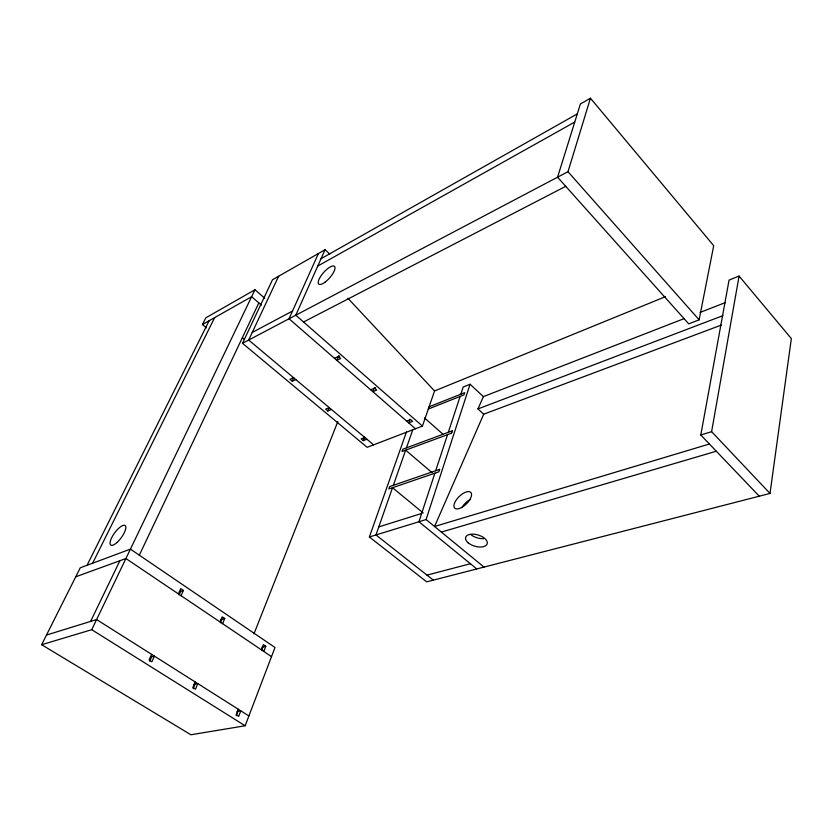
<?xml version="1.0" encoding="UTF-8"?>
<svg xmlns="http://www.w3.org/2000/svg" width="833" height="833" viewBox="0 0 833 833"><rect width="100%" height="100%" fill="white"/><g stroke="black" fill="none" stroke-linecap="round" stroke-linejoin="round"><path stroke-width="1.25" d="M406.494 431.858L369.383 536.983L426.683 581.851L770.004 493.438L791.35 338.583L739.079 276.056L729.062 280.086L700.803 434.993L759.269 496.197M770.004 493.438L711.611 431.671L739.079 276.056M699.126 319.841L713.704 245.683L590.451 98.221L580.382 103.969L557.569 177.2L688.714 323.85L699.126 319.841L567.991 171.702L590.451 98.221M369.383 536.983L426.09 519.542L470.072 384.263L483.4 396.612L684.351 318.529M452.236 430.859L451.465 433.212L402.006 451.496L402.818 449.206L452.236 430.859L451.382 433.254M434.888 473.186L418.926 521.739L476.799 568.949M435.69 470.728L447.55 434.659M448.321 432.306L460.118 396.425M460.857 394.176L463.21 387.022L470.072 384.263M329.826 254.138L325.068 249.723L272.506 279.742L242.507 343.29L367.145 447.321L422.435 426.09L434.743 390.427M393.343 485.306L405.65 450.153L432.077 472.686M406.452 447.852L412.783 429.734M410.023 419.228L408.722 422.904L412.637 421.373L410.513 419.52L406.608 421.061M364.812 437.481L361.189 438.908L363.282 440.657L364.656 437.013M245.141 725.772L275.005 647.491L130.427 549.124L80.27 567.804L41.65 644.711L190.913 734.779L245.141 725.772L91.745 629.696L41.65 644.711M374.246 388.084L372.872 391.697L376.745 390.031L374.444 388.136M263.78 651.437L265.779 646.273L263.363 644.627L261.354 649.802M238.29 709.237L236.145 714.766L238.686 716.37L240.82 710.841L237.061 711.528M236.322 715.662L238.186 710.841M261.572 650.552L262.968 646.929M254.003 633.767L337.875 421.477M329.243 407.639L325.661 409.18L327.838 411.002L329.285 407.42M338.76 355.576L336.813 360.325L340.655 358.523L338.344 356.503L334.512 358.315M222.588 623.688L224.754 618.471L222.172 616.868L220.047 621.97M195.151 681.935L192.839 687.517L195.505 689.193L197.806 683.612L194.027 684.424M193.214 688.579L195.193 683.799M220.495 622.803L221.984 619.221M293.528 377.661L289.988 379.338L292.258 381.233L293.778 377.703M721.243 325.109L483.702 414.199L434.555 526.498L709.414 444.01M181.073 595.699L183.395 590.451L180.751 588.65L178.418 593.908M151.616 654.374L149.117 659.996L151.908 661.756L154.397 656.133L150.69 657.07M149.701 661.246L151.804 656.508M179.105 594.856L180.678 591.295M483.702 414.199L477.955 408.93L483.4 396.623M325.068 249.723L295.788 315.197L422.435 426.09M318.425 253.524L289.041 318.747L415.459 428.766M278.618 276.244L248.692 340.031L373.58 444.843M139.319 555.174L258.834 302.91M91.745 629.696L254.971 289.749L264.759 298.266M90.599 621.418L119.9 560.724M92.64 563.202L214.643 317.633M87.059 565.274L209.145 320.747M206.459 327.848L202.45 324.537L205.834 317.8L254.971 289.749M202.45 324.537L251.639 296.694L261.406 305.138M321.059 258.688L577.279 113.902M317.779 266.029L574.739 122.066M252.232 332.482L292.529 311.021M242.507 343.29L567.991 171.702M303.545 321.996L565.732 186.321M337.427 357.295L339.739 356.212M292.258 381.233L295.809 379.567M370.664 389.771L375.641 387.678M327.838 411.002L331.43 409.472M665.525 296.652L434.555 390.958L347.861 298.214M428.985 406.848L464.72 392.645L463.981 394.894L428.224 409.055M363.282 440.657L366.905 439.241M700.095 312.417L725.512 302.535M477.955 408.93L722.857 315.676M75.751 576.8L125.918 558.526L271.516 656.654M378.796 526.914L421.644 513.461M179.709 591.597L183.395 590.451M46.502 635.058L96.618 619.554L248.89 715.943M700.803 434.993L711.611 431.671M441.365 532.079L716.307 451.226M220.984 619.492L224.754 618.471M427.006 575.124L470.385 563.722M262.041 647.147L265.779 646.273M242.299 337.802L244.402 339.333M433.358 580.132L375.975 534.953L392.51 487.701L423.174 512.951M426.09 519.542L484.025 567.086M424.518 417.947L442.927 434.18M462.221 506.995A11.204 5.217 -44.2 0 1 470.353 499.425M483.671 538.659A11.183 5.883 16.5 0 1 470.78 534.557M439.647 469.364L438.845 471.832L388.834 488.961L389.677 486.576L439.647 469.364M461.503 507.578A11.246 5.165 -44.3 0 0 470.947 492.563A11.246 5.165 -44.3 0 0 455.818 500.633A11.246 5.165 -44.3 0 0 461.503 507.578M468.208 542.814A11.235 5.841 16.5 0 0 486.732 544.699A11.235 5.841 16.5 0 0 474.31 534.224A11.235 5.841 16.5 0 0 468.208 542.814M325.13 282.095A11.86 4.03 -48.5 0 0 334.533 266.393A11.86 4.03 -48.5 0 0 320.174 277.17A11.86 4.03 -48.5 0 0 325.13 282.095M116.984 542.502A12.151 4.092 -53.7 0 0 125.21 525.592A12.151 4.092 -53.7 0 0 111.601 537.868A12.151 4.092 -53.7 0 0 116.984 542.502"/></g></svg>
